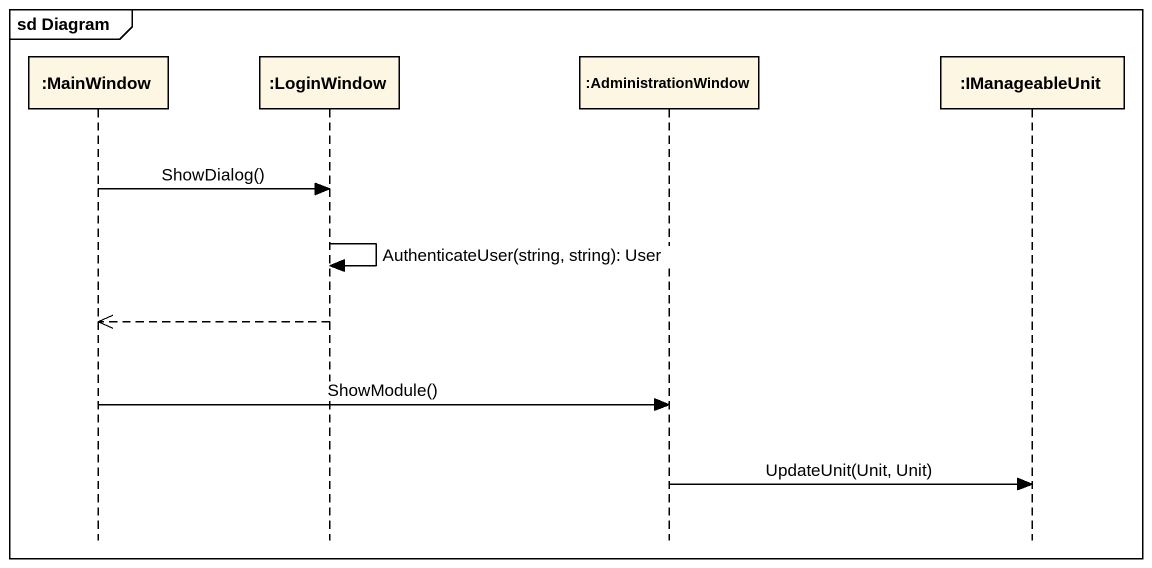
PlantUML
@startuml
mainframe sd Diagram
hide footbox
participant ":MainWindow" as MainWindow
participant ":LoginWindow" as LoginWindow
participant ":AdministrationWindow" as AdministrationWindow
participant ":IManageableUnit" as IManageableUnit

MainWindow -> LoginWindow : ShowDialog()
LoginWindow -> LoginWindow : AuthenticateUser(string, string): User
LoginWindow -->> MainWindow
MainWindow -> AdministrationWindow : ShowModule()
AdministrationWindow -> IManageableUnit : UpdateUnit(Unit, Unit)
@enduml
